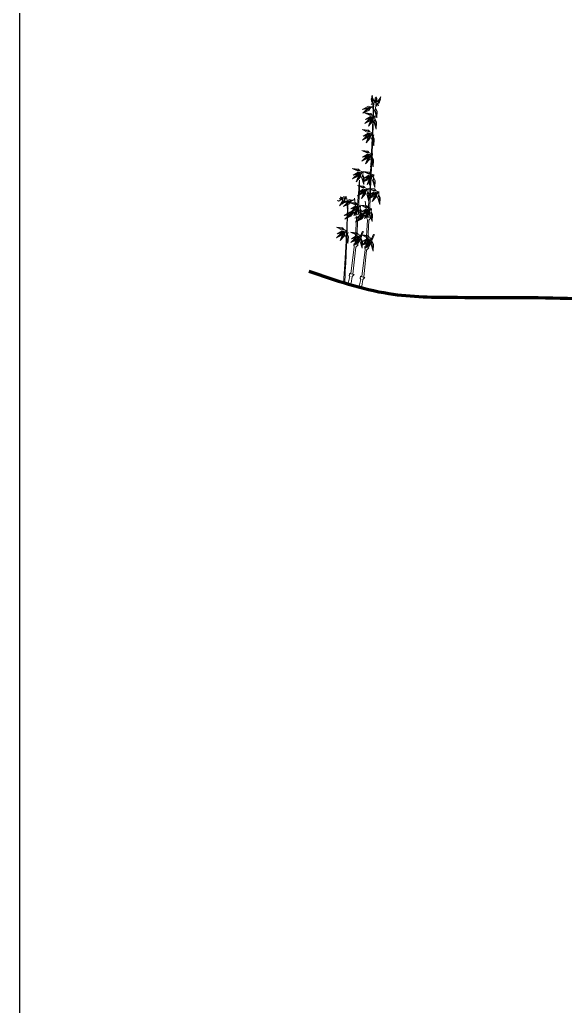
# Model space of a CAD drawing. Header units: millimetres. Extents: x 0 to 77.1, y -22.3 to 58.9.
# Drawn here: x 0.04 to 3.8, y -11.78 to -4.99 of the extents above; entities that cross this region are included whole.
import ezdxf

# ---------------------------------------------------------------- set-up
doc = ezdxf.new("R2010")
doc.units = ezdxf.units.MM
doc.layers.add('01 TERRENO', color=7, linetype='Continuous', lineweight=140)
doc.layers.add('01 Vegetacion 2', color=253, linetype='Continuous', lineweight=9)

msp = doc.modelspace()

# ---------------------------------------------------------------- linework, layer by layer
msp.add_lwpolyline([(0.0433, 0.9718), (17.7294, 0.9718), (17.7294, -12.2903), (0.0433, -12.2903)], close=True)
at = {"layer": '01 TERRENO'}
msp.add_spline([(2.0349, -6.7194), (2.587, -6.8733), (3.0603, -6.8996), (4.6612, -6.9971), (5.3035, -7.166), (6.1035, -7.3575), (6.4341, -7.4476), (6.7433, -7.6096), (7.3255, -8.1651), (7.7064, -8.4166), (8.7146, -8.582), (9.6013, -8.8878), (10.5403, -9.2488), (11.4492, -9.5917), (12.322, -9.9827), (13.562, -10.4339), (14.1158, -10.6023)], degree=3, dxfattribs=at)
at = {"layer": '01 Vegetacion 2'}
for p, q in [((2.4791, -5.6092), (2.4752, -5.5878)), ((2.4826, -5.7799), (2.4766, -5.797)), ((2.4776, -5.7981), (2.4841, -5.7803)), ((2.3628, -6.3243), (2.3497, -6.2161)), ((2.4377, -6.3446), (2.4247, -6.2363)), ((2.3008, -6.2816), (2.2968, -6.2602)), ((2.3043, -6.4522), (2.2983, -6.4694)), ((2.2992, -6.4705), (2.3058, -6.4527)), ((2.4049, -6.4444), (2.3696, -6.5282)), ((2.374, -6.534), (2.4123, -6.4473)), ((2.4799, -6.4646), (2.4446, -6.5484)), ((2.449, -6.5542), (2.4873, -6.4675))]:
    msp.add_line(p, q, dxfattribs=at)
for points in [[(2.4888, -5.5563, -0.121956), (2.4717, -5.5073, 0.197912), (2.4794, -5.549, -0.28202), (2.4679, -5.5251, 0.357594), (2.4781, -5.5573, -0.141581), (2.4669, -5.5484, 0.258144), (2.4844, -5.5623, 0.252411), (2.4646, -5.5705, -0.399951), (2.4839, -5.5658, 0.191492), (2.47, -5.5692, -0.22191), (2.4865, -5.5699, 0.155645), (2.4748, -5.5769, 0.20302), (2.4865, -5.5699)], [(2.4975, -5.5564, 0.371554), (2.4977, -5.5205, -0.734759), (2.4982, -5.5389, -0.076042), (2.4966, -5.5552, -0.522547), (2.4946, -5.5505, 0.430591), (2.4909, -5.5347, -0.351549), (2.4932, -5.5512, 0.50622), (2.4843, -5.5466, -0.192001), (2.4976, -5.5652)], [(2.4903, -5.5552, -0.371554), (2.5025, -5.5213, 0.734759), (2.4957, -5.5385, 0.076042), (2.4917, -5.5543, 0.522547), (2.4951, -5.5505, -0.430591), (2.504, -5.537, 0.351549), (2.4962, -5.5517, -0.50622), (2.5061, -5.5505, 0.192001), (2.4873, -5.5634)], [(2.4986, -5.558, 0.121956), (2.5315, -5.5179, -0.197912), (2.5099, -5.5544, 0.28202), (2.529, -5.5359, -0.357594), (2.5083, -5.5626, 0.141581), (2.5219, -5.5581, -0.258144), (2.5007, -5.5651, -0.252411), (2.5164, -5.5797, 0.399951), (2.4999, -5.5687, -0.191492), (2.5118, -5.5766, 0.22191), (2.496, -5.5716, -0.155645), (2.5046, -5.5822, -0.20302), (2.496, -5.5716)], [(2.2692, -6.2158, -0.371554), (2.2333, -6.2333, 0.734759), (2.2519, -6.2249, 0.076042), (2.2674, -6.2154, 0.522547), (2.2618, -6.2158, -0.430591), (2.2442, -6.2196, 0.351549), (2.2618, -6.214, -0.50622), (2.253, -6.2073, 0.48228), (2.2797, -6.2041, -0.557088)], [(2.2712, -6.2161, -0.121956), (2.247, -6.2684, 0.197912), (2.2731, -6.2292, -0.28202), (2.2638, -6.2571, 0.357594), (2.2805, -6.2236, -0.141581), (2.2825, -6.2393, 0.258144), (2.2794, -6.2147, 0.252411), (2.3015, -6.2235, -0.399951), (2.2825, -6.2122, 0.191492), (2.2962, -6.2203, -0.22191), (2.2836, -6.207, 0.155645), (2.2984, -6.2104, -0.220934), (2.2896, -6.2031, -1.572992)]]:
    msp.add_lwpolyline(points, format="xyb", dxfattribs=at)
for points in [[(2.482, -5.6101), (2.4815, -5.5729), (2.4817, -5.5688), (2.4816, -5.5647), (2.4807, -5.5626), (2.4797, -5.5675), (2.4794, -5.5701), (2.4796, -5.5725), (2.4799, -5.61)], [(2.4848, -5.5839), (2.4593, -5.5872), (2.402, -5.6061), (2.4471, -5.6), (2.4636, -5.5867), (2.4469, -5.5821), (2.402, -5.6061)], [(2.4793, -5.5864), (2.4558, -5.597), (2.4066, -5.6319), (2.4479, -5.6128), (2.4598, -5.5952), (2.4425, -5.5957), (2.4066, -5.6319)], [(2.4877, -5.6524), (2.4683, -5.6427), (2.4194, -5.6291), (2.4538, -5.646), (2.4716, -5.6444), (2.462, -5.6334), (2.4194, -5.6291)], [(2.4767, -5.7969), (2.4817, -5.6139), (2.4844, -5.6101), (2.482, -5.6097), (2.4805, -5.6099), (2.4787, -5.6093), (2.4787, -5.6115), (2.4797, -5.6134), (2.4725, -5.7976)], [(2.4971, -5.5741), (2.4952, -5.6011), (2.5029, -5.6641), (2.5059, -5.6163), (2.4955, -5.5965), (2.4874, -5.6128), (2.5029, -5.6641)], [(2.4936, -5.656), (2.4702, -5.6666), (2.421, -5.7015), (2.4623, -5.6824), (2.4742, -5.6648), (2.4569, -5.6653), (2.421, -5.7015)], [(2.4902, -5.6531), (2.4702, -5.657), (2.4261, -5.6748), (2.4613, -5.6677), (2.4737, -5.6564), (2.4602, -5.6536), (2.4261, -5.6748)], [(2.4918, -5.6527), (2.4757, -5.671), (2.4466, -5.7202), (2.4749, -5.6877), (2.4784, -5.6679), (2.4636, -5.6751), (2.4466, -5.7202)], [(2.4932, -5.6505), (2.4913, -5.6775), (2.499, -5.7406), (2.502, -5.6928), (2.4916, -5.6729), (2.4835, -5.6893), (2.499, -5.7406)], [(2.4717, -5.7676), (2.4523, -5.758), (2.4034, -5.7444), (2.4378, -5.7612), (2.4556, -5.7596), (2.446, -5.7486), (2.4034, -5.7444)], [(2.4776, -5.7712), (2.4542, -5.7819), (2.405, -5.8167), (2.4463, -5.7976), (2.4582, -5.78), (2.4408, -5.7806), (2.405, -5.8167)], [(2.4742, -5.7684), (2.4542, -5.7723), (2.4101, -5.7901), (2.4453, -5.783), (2.4576, -5.7716), (2.4442, -5.7689), (2.4101, -5.7901)], [(2.4758, -5.768), (2.4596, -5.7863), (2.4306, -5.8355), (2.4589, -5.8029), (2.4624, -5.7831), (2.4476, -5.7903), (2.4306, -5.8355)], [(2.4771, -5.7658), (2.4753, -5.7928), (2.483, -5.8558), (2.4859, -5.808), (2.4756, -5.7882), (2.4674, -5.8045), (2.483, -5.8558)], [(2.468, -5.9969), (2.4758, -5.8026), (2.479, -5.7991), (2.4765, -5.7984), (2.4738, -5.7984), (2.4714, -5.7973), (2.4719, -5.7998), (2.4722, -5.8023), (2.4625, -5.9965)], [(2.4679, -5.9119), (2.4485, -5.9023), (2.3996, -5.8887), (2.434, -5.9055), (2.4518, -5.9039), (2.4422, -5.8929), (2.3996, -5.8887)], [(2.4733, -5.9101), (2.4715, -5.9371), (2.4792, -6.0001), (2.4821, -5.9523), (2.4718, -5.9325), (2.4636, -5.9488), (2.4792, -6.0001)], [(2.4738, -5.9155), (2.4504, -5.9261), (2.4012, -5.961), (2.4425, -5.9419), (2.4544, -5.9243), (2.437, -5.9249), (2.4012, -5.961)], [(2.4704, -5.9127), (2.4504, -5.9166), (2.4063, -5.9344), (2.4415, -5.9272), (2.4538, -5.9159), (2.4404, -5.9132), (2.4063, -5.9344)], [(2.472, -5.9123), (2.4558, -5.9305), (2.4268, -5.9797), (2.4551, -5.9472), (2.4586, -5.9274), (2.4438, -5.9346), (2.4268, -5.9797)], [(2.4034, -6.0354), (2.384, -6.0258), (2.3351, -6.0122), (2.3695, -6.029), (2.3874, -6.0274), (2.3778, -6.0164), (2.3351, -6.0122)], [(2.4093, -6.039), (2.3859, -6.0497), (2.3367, -6.0845), (2.378, -6.0654), (2.3899, -6.0478), (2.3726, -6.0484), (2.3367, -6.0845)], [(2.4059, -6.0362), (2.386, -6.0401), (2.3418, -6.0579), (2.377, -6.0508), (2.3894, -6.0394), (2.376, -6.0367), (2.3418, -6.0579)], [(2.4075, -6.0358), (2.3914, -6.0541), (2.3624, -6.1033), (2.3907, -6.0708), (2.3941, -6.0509), (2.3794, -6.0581), (2.3624, -6.1033)], [(2.4089, -6.0336), (2.407, -6.0606), (2.4147, -6.1236), (2.4177, -6.0758), (2.4074, -6.056), (2.3992, -6.0723), (2.4147, -6.1236)], [(2.4784, -6.0557), (2.459, -6.046), (2.4101, -6.0324), (2.4445, -6.0492), (2.4623, -6.0477), (2.4528, -6.0366), (2.4101, -6.0324)], [(2.462, -6.1267), (2.467, -6.0003), (2.4699, -5.9971), (2.4663, -5.997), (2.4627, -5.9966), (2.4609, -5.9957), (2.4606, -5.999), (2.4621, -6.0008), (2.4536, -6.1263)], [(2.3769, -6.3296), (2.3802, -6.2474), (2.3821, -6.2071), (2.3851, -6.1692), (2.385, -6.0918), (2.3802, -6.135), (2.3796, -6.1588), (2.3766, -6.1778), (2.3662, -6.3285)], [(2.4843, -6.0593), (2.4609, -6.0699), (2.4117, -6.1048), (2.453, -6.0857), (2.4649, -6.0681), (2.4476, -6.0686), (2.4117, -6.1048)], [(2.4809, -6.0564), (2.461, -6.0603), (2.4168, -6.0781), (2.452, -6.071), (2.4644, -6.0597), (2.451, -6.0569), (2.4168, -6.0781)], [(2.4825, -6.056), (2.4664, -6.0743), (2.4373, -6.1235), (2.4657, -6.091), (2.4691, -6.0712), (2.4544, -6.0784), (2.4373, -6.1235)], [(2.4519, -6.3498), (2.4552, -6.2677), (2.4571, -6.2274), (2.4601, -6.1895), (2.46, -6.1121), (2.4552, -6.1552), (2.4546, -6.179), (2.4515, -6.198), (2.4412, -6.3487)], [(2.4839, -6.0538), (2.482, -6.0808), (2.4897, -6.1438), (2.4927, -6.096), (2.4823, -6.0762), (2.4742, -6.0925), (2.4897, -6.1438)], [(2.4385, -6.1521), (2.4191, -6.1425), (2.3702, -6.1289), (2.4046, -6.1457), (2.4224, -6.1441), (2.4128, -6.1331), (2.3702, -6.1289)], [(2.4444, -6.1557), (2.421, -6.1663), (2.3718, -6.2012), (2.4131, -6.1821), (2.425, -6.1645), (2.4076, -6.1651), (2.3718, -6.2012)], [(2.441, -6.1529), (2.421, -6.1568), (2.3769, -6.1746), (2.4121, -6.1674), (2.4244, -6.1561), (2.411, -6.1534), (2.3769, -6.1746)], [(2.4426, -6.1525), (2.4264, -6.1707), (2.3974, -6.2199), (2.4257, -6.1874), (2.4292, -6.1676), (2.4144, -6.1748), (2.3974, -6.2199)], [(2.4439, -6.1503), (2.4421, -6.1773), (2.4498, -6.2403), (2.4527, -6.1925), (2.4424, -6.1727), (2.4342, -6.189), (2.4498, -6.2403)], [(2.5135, -6.1723), (2.4941, -6.1627), (2.4451, -6.1491), (2.4796, -6.1659), (2.4974, -6.1643), (2.4878, -6.1533), (2.4451, -6.1491)], [(2.5194, -6.1759), (2.4959, -6.1866), (2.4468, -6.2214), (2.488, -6.2023), (2.5, -6.1848), (2.4826, -6.1853), (2.4468, -6.2214)], [(2.516, -6.1731), (2.496, -6.177), (2.4519, -6.1948), (2.4871, -6.1877), (2.4994, -6.1763), (2.486, -6.1736), (2.4519, -6.1948)], [(2.5176, -6.1727), (2.5014, -6.191), (2.4724, -6.2402), (2.5007, -6.2077), (2.5042, -6.1878), (2.4894, -6.195), (2.4724, -6.2402)], [(2.5189, -6.1705), (2.5171, -6.1975), (2.5248, -6.2605), (2.5277, -6.2127), (2.5174, -6.1929), (2.5092, -6.2092), (2.5248, -6.2605)], [(2.3524, -6.2265), (2.3268, -6.2298), (2.2696, -6.2487), (2.3146, -6.2426), (2.3312, -6.2293), (2.3145, -6.2247), (2.2696, -6.2487)], [(2.3468, -6.2289), (2.3234, -6.2396), (2.2742, -6.2745), (2.3155, -6.2554), (2.3274, -6.2378), (2.3101, -6.2383), (2.2742, -6.2745)], [(2.3037, -6.2825), (2.3032, -6.2453), (2.3034, -6.2412), (2.3033, -6.2371), (2.3023, -6.2349), (2.3014, -6.2399), (2.301, -6.2425), (2.3012, -6.2449), (2.3015, -6.2824)], [(2.386, -6.2687), (2.3666, -6.259), (2.3177, -6.2454), (2.3521, -6.2622), (2.3699, -6.2607), (2.3603, -6.2496), (2.3177, -6.2454)], [(2.361, -6.3129), (2.3355, -6.3161), (2.2783, -6.335), (2.3233, -6.3289), (2.3399, -6.3156), (2.3232, -6.311), (2.2783, -6.335)], [(2.3555, -6.3153), (2.3321, -6.3259), (2.2829, -6.3608), (2.3242, -6.3417), (2.3361, -6.3241), (2.3188, -6.3246), (2.2829, -6.3608)], [(2.2984, -6.4692), (2.3034, -6.2862), (2.3061, -6.2825), (2.3037, -6.2821), (2.3022, -6.2823), (2.3004, -6.2816), (2.3004, -6.2838), (2.3014, -6.2858), (2.2942, -6.4699)], [(2.3919, -6.2723), (2.3685, -6.2829), (2.3193, -6.3178), (2.3606, -6.2987), (2.3725, -6.2811), (2.3551, -6.2816), (2.3193, -6.3178)], [(2.3885, -6.2694), (2.3685, -6.2733), (2.3244, -6.2911), (2.3596, -6.284), (2.3719, -6.2727), (2.3585, -6.2699), (2.3244, -6.2911)], [(2.3901, -6.269), (2.3739, -6.2873), (2.3449, -6.3365), (2.3732, -6.304), (2.3767, -6.2842), (2.3619, -6.2914), (2.3449, -6.3365)], [(2.3915, -6.2668), (2.3896, -6.2938), (2.3973, -6.3569), (2.4002, -6.309), (2.3899, -6.2892), (2.3817, -6.3055), (2.3973, -6.3569)], [(2.461, -6.2889), (2.4416, -6.2793), (2.3927, -6.2657), (2.4271, -6.2825), (2.4449, -6.2809), (2.4353, -6.2699), (2.3927, -6.2657)], [(2.4669, -6.2925), (2.4435, -6.3031), (2.3943, -6.338), (2.4356, -6.3189), (2.4475, -6.3013), (2.4301, -6.3019), (2.3943, -6.338)], [(2.4635, -6.2897), (2.4435, -6.2936), (2.3994, -6.3114), (2.4346, -6.3042), (2.4469, -6.2929), (2.4335, -6.2902), (2.3994, -6.3114)], [(2.4651, -6.2893), (2.4489, -6.3075), (2.4199, -6.3567), (2.4482, -6.3242), (2.4517, -6.3044), (2.4369, -6.3116), (2.4199, -6.3567)], [(2.4664, -6.2871), (2.4646, -6.3141), (2.4723, -6.3771), (2.4752, -6.3293), (2.4649, -6.3095), (2.4567, -6.3258), (2.4723, -6.3771)], [(2.436, -6.3331), (2.4105, -6.3364), (2.3532, -6.3552), (2.3983, -6.3491), (2.4149, -6.3358), (2.3982, -6.3312), (2.3532, -6.3552)], [(2.3647, -6.5338), (2.374, -6.3481), (2.3888, -6.3304), (2.3771, -6.3277), (2.3694, -6.3281), (2.3605, -6.3242), (2.3598, -6.3353), (2.3642, -6.3454), (2.3539, -6.5327)], [(2.4305, -6.3355), (2.4071, -6.3461), (2.3579, -6.381), (2.3992, -6.3619), (2.4111, -6.3443), (2.3938, -6.3449), (2.3579, -6.381)], [(2.4397, -6.554), (2.449, -6.3683), (2.4638, -6.3507), (2.4521, -6.3479), (2.4444, -6.3484), (2.4355, -6.3445), (2.4348, -6.3556), (2.4392, -6.3657), (2.4289, -6.553)], [(2.2934, -6.44), (2.274, -6.4303), (2.225, -6.4167), (2.2595, -6.4336), (2.2773, -6.432), (2.2677, -6.421), (2.225, -6.4167)], [(2.2993, -6.4436), (2.2758, -6.4542), (2.2266, -6.4891), (2.2679, -6.47), (2.2798, -6.4524), (2.2625, -6.453), (2.2266, -6.4891)], [(2.2958, -6.4408), (2.2759, -6.4447), (2.2317, -6.4625), (2.267, -6.4553), (2.2793, -6.444), (2.2659, -6.4412), (2.2317, -6.4625)], [(2.2974, -6.4403), (2.2813, -6.4586), (2.2523, -6.5078), (2.2806, -6.4753), (2.2841, -6.4555), (2.2693, -6.4627), (2.2523, -6.5078)], [(2.2988, -6.4381), (2.2969, -6.4652), (2.3046, -6.5282), (2.3076, -6.4804), (2.2973, -6.4605), (2.2891, -6.4769), (2.3046, -6.5282)], [(2.3919, -6.4733), (2.3725, -6.4637), (2.3236, -6.45), (2.358, -6.4669), (2.3759, -6.4653), (2.3663, -6.4543), (2.3236, -6.45)], [(2.2897, -6.6693), (2.2975, -6.4749), (2.3007, -6.4715), (2.2982, -6.4708), (2.2955, -6.4707), (2.293, -6.4697), (2.2936, -6.4721), (2.2939, -6.4746), (2.2842, -6.6688)], [(2.3979, -6.4769), (2.3744, -6.4875), (2.3252, -6.5224), (2.3665, -6.5033), (2.3784, -6.4857), (2.3611, -6.4863), (2.3252, -6.5224)], [(2.3944, -6.4741), (2.3745, -6.478), (2.3303, -6.4958), (2.3655, -6.4886), (2.3779, -6.4773), (2.3645, -6.4746), (2.3303, -6.4958)], [(2.396, -6.4736), (2.3799, -6.4919), (2.3509, -6.5411), (2.3792, -6.5086), (2.3827, -6.4888), (2.3679, -6.496), (2.3509, -6.5411)], [(2.3974, -6.4714), (2.3955, -6.4985), (2.4032, -6.5615), (2.4062, -6.5137), (2.3959, -6.4938), (2.3877, -6.5102), (2.4032, -6.5615)], [(2.4669, -6.4935), (2.4475, -6.4839), (2.3986, -6.4703), (2.433, -6.4871), (2.4509, -6.4855), (2.4413, -6.4745), (2.3986, -6.4703)], [(2.4728, -6.4971), (2.4494, -6.5078), (2.4002, -6.5426), (2.4415, -6.5235), (2.4534, -6.5059), (2.4361, -6.5065), (2.4002, -6.5426)], [(2.4694, -6.4943), (2.4495, -6.4982), (2.4053, -6.516), (2.4405, -6.5089), (2.4529, -6.4975), (2.4395, -6.4948), (2.4053, -6.516)], [(2.471, -6.4939), (2.4549, -6.5122), (2.4259, -6.5614), (2.4542, -6.5289), (2.4576, -6.509), (2.4429, -6.5162), (2.4259, -6.5614)], [(2.4724, -6.4917), (2.4705, -6.5187), (2.4782, -6.5817), (2.4812, -6.5339), (2.4709, -6.5141), (2.4627, -6.5304), (2.4782, -6.5817)], [(2.3392, -6.7405), (2.3584, -6.5542), (2.3745, -6.5377), (2.363, -6.5341), (2.3553, -6.534), (2.3467, -6.5294), (2.3452, -6.5404), (2.3488, -6.5508), (2.3245, -6.7368)], [(2.4142, -6.7607), (2.4334, -6.5744), (2.4495, -6.5579), (2.438, -6.5543), (2.4303, -6.5542), (2.4217, -6.5496), (2.4202, -6.5606), (2.4238, -6.5711), (2.3995, -6.757)], [(2.2837, -6.799), (2.2887, -6.6727), (2.2916, -6.6695), (2.288, -6.6694), (2.2843, -6.669), (2.2826, -6.6681), (2.2823, -6.6714), (2.2838, -6.6731), (2.2753, -6.7987)], [(2.3265, -6.8032), (2.3331, -6.7573), (2.347, -6.7435), (2.3356, -6.7398), (2.3253, -6.7374), (2.3169, -6.7326), (2.3144, -6.7489), (2.3186, -6.7573), (2.3072, -6.8026)], [(2.4015, -6.8235), (2.4081, -6.7776), (2.422, -6.7637), (2.4105, -6.7601), (2.4003, -6.7577), (2.3918, -6.7529), (2.3894, -6.7691), (2.3936, -6.7776), (2.3821, -6.8228)]]:
    msp.add_lwpolyline(points, dxfattribs=at)

doc.saveas('drawing.dxf')
